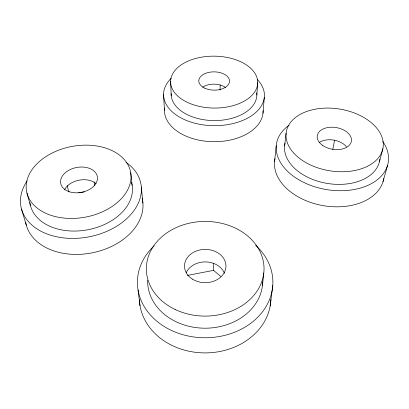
<?xml version="1.0" encoding="UTF-8"?>
<svg xmlns="http://www.w3.org/2000/svg" width="409" height="409" viewBox="0 0 409 409"><rect width="100%" height="100%" fill="white"/><g stroke="black" fill="none" stroke-linecap="round" stroke-linejoin="round"><path stroke-width="0.61" d="M220.845 276.525L213.575 270.369L213.697 263.376M220.052 90.026L220.165 84.995M256.842 95.021L257.731 82.674A43.579 25.956 0.7 0 0 192.68 59.356A43.579 25.956 0.7 0 0 192.061 104.31A43.579 25.956 0.7 0 0 257.731 82.674M262.992 113.267L264.306 97.419M274.546 161.795L276.254 145.727M262.466 285.334L263.805 272.951M284.603 145.865L286.096 133.293M270.165 306.009L272.772 285.523M332.819 149.438L334.582 140.2M379.537 161.289L382.87 148.697A49.029 31.268 9.2 0 0 316.111 109.024A49.029 31.268 9.2 0 0 304.961 162.051A49.029 31.268 9.2 0 0 382.87 148.697M383.003 181.724L387.487 165.645M187.368 275.426L213.575 270.369M78.589 192.818L84.239 191.887M21.513 209.05L26.309 225.18M26.963 193.099L30.527 205.783M67.306 185.671L68.64 191.887M94.152 181.949L94.791 185.676M138.078 290.063L140.016 305.717M130.716 172.716A52.899 35.977 -10.4 0 1 57.551 217.087A52.899 35.977 -10.4 0 1 47.541 155.573A52.899 35.977 -10.4 0 1 130.716 172.716L132.148 185.384M141.315 186.974L142.91 203.109M163.559 94.321L164.444 110.174M170.594 81.279L171.248 95.916M125.952 162.281A61.043 42.372 -10.9 0 1 126.483 218.917A61.043 42.372 -10.9 0 1 46.979 233.948A61.043 42.372 -10.9 0 1 27.117 180.967M142.618 200.696A59.479 42.316 -11.4 0 1 90.967 253.074A59.479 42.316 -11.4 0 1 25.629 222.113M142.138 198.324A59.479 42.316 -11.4 0 1 142.404 199.505M131.468 182.373A51.851 35.977 -10.8 0 1 88.436 229.648A51.851 35.977 -10.8 0 1 29.923 202.644M64.499 189.807A18.272 12.664 -10.8 0 1 78.922 180.2A18.272 12.664 -10.8 0 1 96.018 183.569M255.62 245.272A67.736 55.471 -0.1 0 1 252.363 322.047A67.736 55.471 -0.1 0 1 158.559 322.583A67.736 55.471 -0.1 0 1 154.116 245.85M270.87 299.383A65.772 55.021 -0.1 0 1 205.241 352.901A65.772 55.021 -0.1 0 1 139.387 299.679M262.69 281.801A57.531 47.076 -0.1 0 1 204.173 328.192A57.531 47.076 -0.1 0 1 147.649 280.231M186.259 272.593A20.266 16.554 -0.1 0 1 205.681 261.913A20.266 16.554 -0.1 0 1 224.469 273.304M257.363 79.571A50.435 30.757 0.7 0 1 246.279 118.804A50.435 30.757 0.7 0 1 180.86 117.853A50.435 30.757 0.7 0 1 171.192 78.318M263.105 110.558A49.341 30.961 0.7 0 1 212.353 141.672A49.341 30.961 0.7 0 1 164.582 108.017M256.709 92.741A42.853 26.12 0.7 0 1 215.277 120.563A42.853 26.12 0.7 0 1 171.151 93.63M202.68 87.158A15.107 9.197 0.7 0 1 225.579 87.526M382.727 141.432A56.646 36.922 9.6 0 1 364.087 186.882A56.646 36.922 9.6 0 1 290.865 174.249A56.646 36.922 9.6 0 1 289.056 125.266M383.76 178.518A55.281 37.004 10 0 1 322.328 205.492A55.281 37.004 10 0 1 275.017 158.641M379.874 159.096A48.119 31.35 9.5 0 1 327.072 183.396A48.119 31.35 9.5 0 1 285.047 143.196M319.337 142.419A16.963 11.038 9.5 0 1 346.484 146.77M69.566 191.826A18.64 12.664 -10.4 0 0 97.485 178.298A18.64 12.664 -10.4 0 0 69.975 169.663A18.64 12.664 -10.4 0 0 69.566 191.826M192.603 279.245A20.731 16.641 -0.1 0 0 225.778 268.212A20.731 16.641 -0.1 0 0 197.302 250.666A20.731 16.641 -0.1 0 0 192.603 279.245M175.712 309.751A58.845 47.337 -0.1 0 0 264.035 268.805A58.845 47.337 -0.1 0 0 175.824 227.767A58.845 47.337 -0.1 0 0 175.712 309.751M204.853 88.201A15.363 9.141 0.7 0 0 229.398 82.286A15.363 9.141 0.7 0 0 208.232 72.521A15.363 9.141 0.7 0 0 204.853 88.201M322.307 145.169A17.28 11.007 9.2 0 0 350.937 142.787A17.28 11.007 9.2 0 0 329.777 127.286A17.28 11.007 9.2 0 0 322.307 145.169"/></g></svg>
